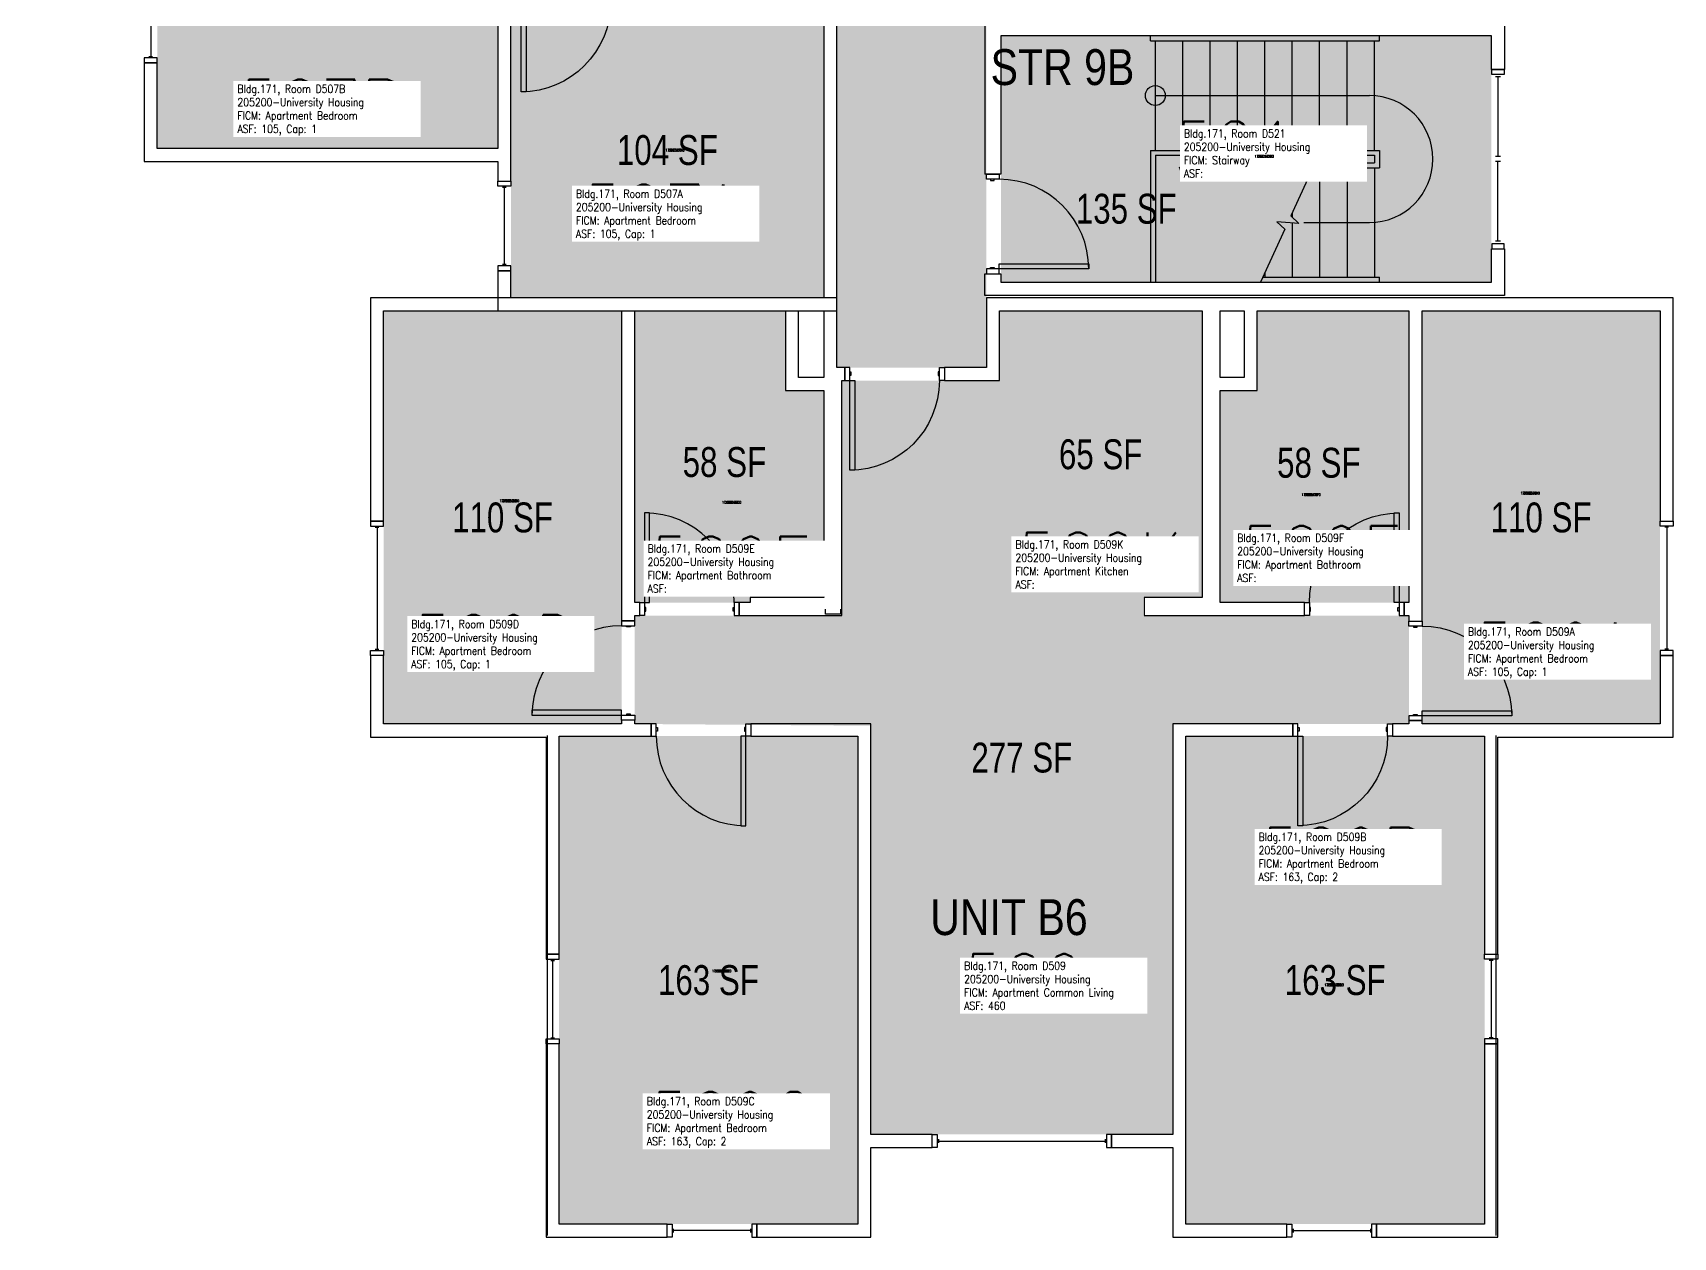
# Model space of a CAD drawing. Header units: inches. Extents: x -102 to 1651, y 245 to 1632.
# Drawn here: x 990 to 1649, y 245 to 729 of the extents above; entities that cross this region are included whole.
import ezdxf
from ezdxf.enums import TextEntityAlignment as Align

# ---------------------------------------------------------------- set-up
doc = ezdxf.new("R2010")
doc.units = ezdxf.units.IN
doc.header["$LTSCALE"] = 48
doc.header["$MEASUREMENT"] = 0
for name, color, linetype in [('A-DOOR', 2, 'Continuous'), ('A-FLOR', 3, 'Continuous'), ('A-GLAZ', 1, 'Continuous'), ('A-IDEN-RNUM', 7, 'Continuous'), ('A-IDEN-SNUM', 4, 'Continuous'), ('A-IDEN-VNUM', 4, 'Continuous'), ('A-MISC', 1, 'Continuous'), ('A-WALL', 5, 'Continuous'), ('AREA-TEXT', 3, 'Continuous'), ('Rooms-Category-Color', 7, 'Continuous'), ('Rooms-College-Color', 7, 'Continuous'), ('Rooms-Department-Color', 7, 'Continuous'), ('Rooms-Division-Color', 7, 'Continuous'), ('Rooms-Information', 7, 'Continuous')]:
    doc.layers.add(name, color=color, linetype=linetype)
doc.styles.add('AREA', font='arial.ttf', dxfattribs={"width": 0.75, "height": 12})
doc.styles.add('DIMS', font='ARIALN.TTF')
doc.styles.add('ROOMSNUMBER', font='txt.shx', dxfattribs={"height": 0.03})
doc.styles.add('ROOMVNUMBER', font='simplex.shx', dxfattribs={"width": 0.85})
doc.styles.get("Standard").update_dxf_attribs({"font": 'ARIALN.TTF'})
doc.dimstyles.new('NBA 2004', dxfattribs={"dimscale": 128, "dimtxt": 0.125, "dimasz": 0.09375, "dimexe": 0.125, "dimexo": 0.125, "dimgap": 0.0625, "dimtad": 1, "dimdec": 3, "dimzin": 3, "dimdsep": 46, "dimlunit": 4, "dimtxsty": 'DIMS', "dimblk": 'ARCHTICK', "dimcen": 0.09375, "dimdle": 0.125, "dimclrd": 256, "dimclre": 256, "dimclrt": 2, "dimadec": 0, "dimazin": 0, "dimtfac": 0.75, "dimtdec": 3, "dimtmove": 2, "dimatfit": 2, "dimfxl": 0.125, "dimfrac": 2, "dimtolj": 1, "dimtzin": 0, "dimlwd": -1, "dimlwe": -1, "dimarcsym": 0})

# ---------------------------------------------------------------- blocks, each defined once
blk = doc.blocks.new('_ArchTick')
at = {"color": 0, "linetype": 'ByBlock', "const_width": 0.15}
blk.add_lwpolyline([(-0.5, -0.5), (0.5, 0.5)], dxfattribs=at)

msp = doc.modelspace()

# ---------------------------------------------------------------- hatches: boundary and pattern name
at = {"layer": 'Rooms-Category-Color', "true_color": 0xadadad}
for points in [[(989.63, 1349.75), (989.63, 1273.75), (996.12, 1273.75), (996.12, 1269.75), (1055.37, 1269.75), (1055.37, 1293.75), (1282.37, 1293.75), (1312.62, 1263.5), (1312.62, 1067.48), (1287.62, 1067.48), (1287.62, 985.16), (1312.62, 985.16), (1312.62, 594.37), (1372.62, 594.37), (1372.62, 1182.03), (1397.62, 1182.03), (1397.62, 1264.36), (1372.62, 1264.36), (1372.62, 1353.75), (1167.84, 1353.75), (1167.84, 1378.75), (1085.52, 1378.75), (1085.52, 1353.75), (996.12, 1353.75), (996.12, 1349.75), (989.63, 1349.75)], [(1378.5, 727.62), (1575.5, 727.62), (1575.5, 628.62), (1378.5, 628.62)]]:
    msp.add_hatch(color=253, dxfattribs=at).paths.add_polyline_path(points)
at = {"layer": 'Rooms-Category-Color', "true_color": 0x728ef3}
for points in [[(1176.38, 682.37), (1039.63, 682.37), (1039.63, 790), (1176.38, 790)], [(1307.38, 622.37), (1181.63, 622.37), (1181.63, 741.12), (1307.38, 741.12)], [(1130.5, 617.12), (1226.13, 617.12), (1226.13, 492.57), (1226.13, 451.25), (1130.5, 451.25)], [(1231.38, 617.12), (1231.38, 500), (1277.75, 500), (1277.75, 502), (1307.37, 502), (1307.37, 585.13), (1291.9, 585.13), (1291.9, 617.12)], [(1377.86, 617.12), (1459.23, 617.12), (1459.23, 502), (1377.86, 502)], [(1481.39, 617.12), (1542.38, 617.12), (1542.38, 500), (1466.5, 500), (1466.5, 585.13), (1481.39, 585.13)], [(1547.63, 617.12), (1643.25, 617.12), (1643.25, 451.25), (1547.63, 451.25)], [(1447.48, 286.38), (1326.25, 286.38), (1326.25, 450.51), (1231.38, 451.25), (1231.38, 494.75), (1314.6, 494.75), (1314.62, 589.13), (1377.88, 589.13), (1377.86, 502), (1435.48, 502), (1435.48, 494.75), (1542.36, 494.75), (1542.38, 451.25), (1447.5, 451.25)], [(1201.02, 446.38), (1321, 446.38), (1321, 250.38), (1201.02, 250.38)], [(1452.75, 446.38), (1572.75, 446.33), (1572.75, 250.42), (1452.75, 250.47)]]:
    msp.add_hatch(color=171, dxfattribs=at).paths.add_polyline_path(points)
at = {"layer": 'Rooms-College-Color', "true_color": 0xadadad}
for points in [[(989.63, 1349.75), (989.63, 1273.75), (996.12, 1273.75), (996.12, 1269.75), (1055.37, 1269.75), (1055.37, 1293.75), (1282.37, 1293.75), (1312.62, 1263.5), (1312.62, 1067.48), (1287.62, 1067.48), (1287.62, 985.16), (1312.62, 985.16), (1312.62, 594.37), (1372.62, 594.37), (1372.62, 1182.03), (1397.62, 1182.03), (1397.62, 1264.36), (1372.62, 1264.36), (1372.62, 1353.75), (1167.84, 1353.75), (1167.84, 1378.75), (1085.52, 1378.75), (1085.52, 1353.75), (996.12, 1353.75), (996.12, 1349.75), (989.63, 1349.75)], [(1176.38, 682.37), (1039.63, 682.37), (1039.63, 790), (1176.38, 790)], [(1307.38, 622.37), (1181.63, 622.37), (1181.63, 741.12), (1307.38, 741.12)], [(1378.5, 727.62), (1575.5, 727.62), (1575.5, 628.62), (1378.5, 628.62)], [(1130.5, 617.12), (1226.13, 617.12), (1226.13, 492.57), (1226.13, 451.25), (1130.5, 451.25)], [(1231.38, 617.12), (1231.38, 500), (1277.75, 500), (1277.75, 502), (1307.37, 502), (1307.37, 585.13), (1291.9, 585.13), (1291.9, 617.12)], [(1377.86, 617.12), (1459.23, 617.12), (1459.23, 502), (1377.86, 502)], [(1481.39, 617.12), (1542.38, 617.12), (1542.38, 500), (1466.5, 500), (1466.5, 585.13), (1481.39, 585.13)], [(1547.63, 617.12), (1643.25, 617.12), (1643.25, 451.25), (1547.63, 451.25)], [(1447.48, 286.38), (1326.25, 286.38), (1326.25, 450.51), (1231.38, 451.25), (1231.38, 494.75), (1314.6, 494.75), (1314.62, 589.13), (1377.88, 589.13), (1377.86, 502), (1435.48, 502), (1435.48, 494.75), (1542.36, 494.75), (1542.38, 451.25), (1447.5, 451.25)], [(1201.02, 446.38), (1321, 446.38), (1321, 250.38), (1201.02, 250.38)], [(1452.75, 446.38), (1572.75, 446.33), (1572.75, 250.42), (1452.75, 250.47)]]:
    msp.add_hatch(color=253, dxfattribs=at).paths.add_polyline_path(points)
at = {"layer": 'Rooms-Department-Color', "true_color": 0xacacac}
for points in [[(989.63, 1349.75), (989.63, 1273.75), (996.12, 1273.75), (996.12, 1269.75), (1055.37, 1269.75), (1055.37, 1293.75), (1282.37, 1293.75), (1312.62, 1263.5), (1312.62, 1067.48), (1287.62, 1067.48), (1287.62, 985.16), (1312.62, 985.16), (1312.62, 594.37), (1372.62, 594.37), (1372.62, 1182.03), (1397.62, 1182.03), (1397.62, 1264.36), (1372.62, 1264.36), (1372.62, 1353.75), (1167.84, 1353.75), (1167.84, 1378.75), (1085.52, 1378.75), (1085.52, 1353.75), (996.12, 1353.75), (996.12, 1349.75), (989.63, 1349.75)], [(1378.5, 727.62), (1575.5, 727.62), (1575.5, 628.62), (1378.5, 628.62)]]:
    msp.add_hatch(color=253, dxfattribs=at).paths.add_polyline_path(points)
at = {"layer": 'Rooms-Department-Color', "true_color": 0x604aed}
for points in [[(1176.38, 682.37), (1039.63, 682.37), (1039.63, 790), (1176.38, 790)], [(1307.38, 622.37), (1181.63, 622.37), (1181.63, 741.12), (1307.38, 741.12)], [(1130.5, 617.12), (1226.13, 617.12), (1226.13, 492.57), (1226.13, 451.25), (1130.5, 451.25)], [(1231.38, 617.12), (1231.38, 500), (1277.75, 500), (1277.75, 502), (1307.37, 502), (1307.37, 585.13), (1291.9, 585.13), (1291.9, 617.12)], [(1377.86, 617.12), (1459.23, 617.12), (1459.23, 502), (1377.86, 502)], [(1481.39, 617.12), (1542.38, 617.12), (1542.38, 500), (1466.5, 500), (1466.5, 585.13), (1481.39, 585.13)], [(1547.63, 617.12), (1643.25, 617.12), (1643.25, 451.25), (1547.63, 451.25)], [(1447.48, 286.38), (1326.25, 286.38), (1326.25, 450.51), (1231.38, 451.25), (1231.38, 494.75), (1314.6, 494.75), (1314.62, 589.13), (1377.88, 589.13), (1377.86, 502), (1435.48, 502), (1435.48, 494.75), (1542.36, 494.75), (1542.38, 451.25), (1447.5, 451.25)], [(1201.02, 446.38), (1321, 446.38), (1321, 250.38), (1201.02, 250.38)], [(1452.75, 446.38), (1572.75, 446.33), (1572.75, 250.42), (1452.75, 250.47)]]:
    msp.add_hatch(color=173, dxfattribs=at).paths.add_polyline_path(points)
at = {"layer": 'Rooms-Division-Color', "true_color": 0xadadad}
for points in [[(989.63, 1349.75), (989.63, 1273.75), (996.12, 1273.75), (996.12, 1269.75), (1055.37, 1269.75), (1055.37, 1293.75), (1282.37, 1293.75), (1312.62, 1263.5), (1312.62, 1067.48), (1287.62, 1067.48), (1287.62, 985.16), (1312.62, 985.16), (1312.62, 594.37), (1372.62, 594.37), (1372.62, 1182.03), (1397.62, 1182.03), (1397.62, 1264.36), (1372.62, 1264.36), (1372.62, 1353.75), (1167.84, 1353.75), (1167.84, 1378.75), (1085.52, 1378.75), (1085.52, 1353.75), (996.12, 1353.75), (996.12, 1349.75), (989.63, 1349.75)], [(1378.5, 727.62), (1575.5, 727.62), (1575.5, 628.62), (1378.5, 628.62)]]:
    msp.add_hatch(color=253, dxfattribs=at).paths.add_polyline_path(points)
at = {"layer": 'Rooms-Division-Color', "true_color": 0x604aed}
for points in [[(1176.38, 682.37), (1039.63, 682.37), (1039.63, 790), (1176.38, 790)], [(1307.38, 622.37), (1181.63, 622.37), (1181.63, 741.12), (1307.38, 741.12)], [(1130.5, 617.12), (1226.13, 617.12), (1226.13, 492.57), (1226.13, 451.25), (1130.5, 451.25)], [(1231.38, 617.12), (1231.38, 500), (1277.75, 500), (1277.75, 502), (1307.37, 502), (1307.37, 585.13), (1291.9, 585.13), (1291.9, 617.12)], [(1377.86, 617.12), (1459.23, 617.12), (1459.23, 502), (1377.86, 502)], [(1481.39, 617.12), (1542.38, 617.12), (1542.38, 500), (1466.5, 500), (1466.5, 585.13), (1481.39, 585.13)], [(1547.63, 617.12), (1643.25, 617.12), (1643.25, 451.25), (1547.63, 451.25)], [(1447.48, 286.38), (1326.25, 286.38), (1326.25, 450.51), (1231.38, 451.25), (1231.38, 494.75), (1314.6, 494.75), (1314.62, 589.13), (1377.88, 589.13), (1377.86, 502), (1435.48, 502), (1435.48, 494.75), (1542.36, 494.75), (1542.38, 451.25), (1447.5, 451.25)], [(1201.02, 446.38), (1321, 446.38), (1321, 250.38), (1201.02, 250.38)], [(1452.75, 446.38), (1572.75, 446.33), (1572.75, 250.42), (1452.75, 250.47)]]:
    msp.add_hatch(color=173, dxfattribs=at).paths.add_polyline_path(points)

# ---------------------------------------------------------------- linework, layer by layer
at = {"layer": 'A-DOOR'}
for points in [[(1185.75, 741.12), (1187.75, 741.12), (1187.75, 705.12), (1185.75, 705.12)], [(1372.75, 670), (1372.75, 672), (1377.75, 672), (1377.75, 670)], [(1374.25, 670), (1374.25, 669.5), (1375.75, 669.5), (1375.75, 670)], [(1372.75, 634), (1372.75, 632), (1377.75, 632), (1377.75, 634)], [(1374.25, 634), (1374.25, 634.5), (1375.75, 634.5), (1375.75, 634)], [(1377.75, 634), (1377.75, 636), (1413.75, 636), (1413.75, 634)], [(1317.75, 594.37), (1315.75, 594.37), (1315.75, 589.13), (1317.75, 589.13)], [(1353.75, 594.37), (1355.75, 594.37), (1355.75, 589.13), (1353.75, 589.13)], [(1317.75, 592.63), (1318.25, 592.63), (1318.25, 591.13), (1317.75, 591.13)], [(1317.75, 589.13), (1319.75, 589.13), (1319.75, 553.13), (1317.75, 553.13)], [(1353.75, 592.63), (1353.25, 592.63), (1353.25, 591.13), (1353.75, 591.13)], [(1235.38, 500), (1237.38, 500), (1237.38, 536), (1235.38, 536)], [(1538.38, 500), (1536.38, 500), (1536.38, 536), (1538.38, 536)], [(1235.38, 494.75), (1233.38, 494.75), (1233.38, 500), (1235.38, 500)], [(1235.38, 496.5), (1235.88, 496.5), (1235.88, 498), (1235.38, 498)], [(1271.38, 496.5), (1270.88, 496.5), (1270.88, 498), (1271.38, 498)], [(1271.38, 494.75), (1273.38, 494.75), (1273.38, 500), (1271.38, 500)], [(1502.38, 494.75), (1500.38, 494.75), (1500.38, 500), (1502.38, 500)], [(1502.38, 496.5), (1502.88, 496.5), (1502.88, 498), (1502.38, 498)], [(1538.38, 496.5), (1537.88, 496.5), (1537.88, 498), (1538.38, 498)], [(1538.38, 494.75), (1540.38, 494.75), (1540.38, 500), (1538.38, 500)], [(1231.38, 490.72), (1231.38, 492.72), (1226.13, 492.72), (1226.13, 490.72)], [(1229.63, 490.72), (1229.63, 490.22), (1228.13, 490.22), (1228.13, 490.72)], [(1542.38, 490.57), (1542.38, 492.57), (1547.63, 492.57), (1547.63, 490.57)], [(1544.13, 490.57), (1544.13, 490.07), (1545.63, 490.07), (1545.63, 490.57)], [(1226.13, 454.72), (1226.13, 456.72), (1190.13, 456.72), (1190.13, 454.72)], [(1231.38, 454.72), (1231.38, 452.72), (1226.13, 452.72), (1226.13, 454.72)], [(1229.63, 454.72), (1229.63, 455.22), (1228.13, 455.22), (1228.13, 454.72)], [(1544.13, 454.57), (1544.13, 455.07), (1545.63, 455.07), (1545.63, 454.57)], [(1547.63, 454.57), (1547.63, 456.57), (1583.63, 456.57), (1583.63, 454.57)], [(1240.02, 451.25), (1238.02, 451.25), (1238.02, 446.38), (1240.02, 446.38)], [(1240.02, 449.88), (1240.52, 449.88), (1240.52, 448.38), (1240.02, 448.38)], [(1276.02, 449.88), (1275.52, 449.88), (1275.52, 448.38), (1276.02, 448.38)], [(1276.02, 451.25), (1278.02, 451.25), (1278.02, 446.38), (1276.02, 446.38)], [(1497.75, 451.25), (1495.75, 451.25), (1495.75, 446.38), (1497.75, 446.38)], [(1497.75, 449.88), (1498.25, 449.88), (1498.25, 448.38), (1497.75, 448.38)], [(1533.75, 449.88), (1533.25, 449.88), (1533.25, 448.38), (1533.75, 448.38)], [(1533.75, 451.25), (1535.75, 451.25), (1535.75, 446.38), (1533.75, 446.38)], [(1542.38, 454.57), (1542.38, 452.57), (1547.63, 452.57), (1547.63, 454.57)], [(1276.02, 446.38), (1274.02, 446.38), (1274.02, 410.38), (1276.02, 410.38)], [(1497.75, 446.38), (1499.75, 446.38), (1499.75, 410.38), (1497.75, 410.38)]]:
    msp.add_lwpolyline(points, close=True, dxfattribs=at)
at = {"layer": 'A-DOOR', "extrusion": (0, 0, -1)}
for centre, start, end in [((-1185.75, 741.12), 180, 270), ((-1317.75, 589.13), 180, 270), ((-1538.38, 500), 0, 90), ((-1547.63, 454.57), 90, 180), ((-1497.75, 446.38), 180, 270)]:
    msp.add_arc(centre, 36, start, end, dxfattribs=at)
at = {"layer": 'A-DOOR'}
for centre, start, end in [((1377.75, 634), 0, 90), ((1235.38, 500), 0, 90), ((1226.13, 454.72), 90, 180), ((1276.02, 446.38), 180, 270)]:
    msp.add_arc(centre, 36, start, end, dxfattribs=at)
at = {"layer": 'A-FLOR'}
for p, q in [((1438.5, 725.62), (1438.5, 727.62)), ((1438.5, 725.62), (1530.5, 725.62)), ((1440.5, 681.62), (1440.5, 725.62)), ((1451.5, 681.62), (1451.5, 725.62)), ((1462.5, 681.62), (1462.5, 725.62)), ((1473.5, 681.62), (1473.5, 725.62)), ((1484.5, 681.62), (1484.5, 725.62)), ((1495.5, 681.62), (1495.5, 725.62)), ((1506.5, 681.62), (1506.5, 725.62)), ((1517.5, 681.62), (1517.5, 725.62)), ((1528.5, 681.62), (1528.5, 725.62)), ((1530.5, 725.62), (1530.5, 727.62)), ((1440.5, 703.62), (1526.5, 703.62)), ((1438.5, 681.62), (1530.5, 681.62)), ((1438.5, 681.62), (1438.5, 628.62)), ((1440.5, 679.62), (1440.5, 628.62)), ((1440.5, 679.62), (1528.5, 679.62)), ((1528.5, 679.62), (1528.5, 676.62)), ((1530.5, 681.62), (1530.5, 674.62)), ((1503.72, 674.62), (1530.5, 674.62)), ((1504.63, 676.62), (1528.5, 676.62)), ((1506.5, 674.62), (1506.5, 630.62)), ((1517.5, 674.62), (1517.5, 630.62)), ((1528.5, 674.62), (1528.5, 630.62)), ((1495.5, 656.58), (1495.5, 654.81)), ((1495.5, 652.49), (1495.5, 630.62)), ((1483.68, 630.62), (1530.5, 630.62)), ((1484.5, 632.43), (1484.5, 630.62)), ((1530.5, 628.62), (1530.5, 630.62))]:
    msp.add_line(p, q, dxfattribs=at)
msp.add_lwpolyline([(1504.63, 676.62), (1494.93, 655.36), (1498.07, 652.3), (1489.32, 652.96), (1492.46, 649.9), (1482.77, 628.62)], dxfattribs=at)
msp.add_circle((1440.5, 703.62), 4, dxfattribs=at)
msp.add_arc((1526.5, 678.12), 25.5, 270, 90, dxfattribs=at)
at = {"layer": 'A-GLAZ'}
for p, q in [((1037, 768.22), (1037, 719.22)), ((1037.75, 719.22), (1036.25, 719.22)), ((1579.12, 711.12), (1577.12, 711.12)), ((1578.12, 711.12), (1578.12, 679.12)), ((1579.12, 679.12), (1577.12, 679.12)), ((1579.12, 677.12), (1577.12, 677.12)), ((1578.12, 645.12), (1578.12, 677.12)), ((1179.75, 666.76), (1178.25, 666.76)), ((1179, 666.76), (1179, 635.76)), ((1579.12, 645.12), (1577.12, 645.12)), ((1179.75, 635.76), (1178.25, 635.76)), ((1127.13, 530.22), (1128.63, 530.22)), ((1127.88, 530.22), (1127.88, 481.22)), ((1646.63, 530.22), (1645.13, 530.22)), ((1645.88, 530.22), (1645.88, 481.22)), ((1127.13, 481.22), (1128.63, 481.22)), ((1646.63, 481.22), (1645.13, 481.22)), ((1197.64, 356.25), (1199.14, 356.25)), ((1198.39, 356.25), (1198.39, 325.25)), ((1576.13, 356.25), (1574.63, 356.25)), ((1575.38, 356.25), (1575.38, 325.25)), ((1197.64, 325.25), (1199.14, 325.25)), ((1576.13, 325.25), (1574.63, 325.25)), ((1353.38, 284.5), (1353.38, 283)), ((1353.38, 283.75), (1420.38, 283.75)), ((1420.38, 284.5), (1420.38, 283)), ((1246.89, 248.5), (1246.89, 247)), ((1277.89, 247.75), (1246.89, 247.75)), ((1277.89, 248.5), (1277.89, 247)), ((1495.88, 248.5), (1495.88, 247)), ((1495.88, 247.75), (1526.88, 247.75)), ((1526.88, 248.5), (1526.88, 247))]:
    msp.add_line(p, q, dxfattribs=at)
for points in [[(1034.38, 718.72), (1034.38, 716.72), (1039.63, 716.72), (1039.63, 718.72)], [(1575.62, 712.12), (1575.62, 714.12), (1580.62, 714.12), (1580.62, 712.12)], [(1176.38, 667.26), (1176.38, 669.26), (1181.63, 669.26), (1181.63, 667.26)], [(1575.62, 644.12), (1575.62, 642.12), (1580.62, 642.12), (1580.62, 644.12)], [(1176.38, 635.26), (1176.38, 633.26), (1181.63, 633.26), (1181.63, 635.26)], [(1130.5, 530.72), (1130.5, 532.72), (1125.25, 532.72), (1125.25, 530.72)], [(1643.25, 530.72), (1643.25, 532.72), (1648.5, 532.72), (1648.5, 530.72)], [(1130.5, 480.72), (1130.5, 478.72), (1125.25, 478.72), (1125.25, 480.72)], [(1643.25, 480.72), (1643.25, 478.72), (1648.5, 478.72), (1648.5, 480.72)], [(1201.02, 356.75), (1201.02, 358.75), (1195.77, 358.75), (1195.77, 356.75)], [(1572.75, 356.75), (1572.75, 358.75), (1578, 358.75), (1578, 356.75)], [(1201.02, 324.75), (1201.02, 322.75), (1195.77, 322.75), (1195.77, 324.75)], [(1572.75, 324.75), (1572.75, 322.75), (1578, 322.75), (1578, 324.75)], [(1352.88, 281.13), (1350.88, 281.13), (1350.88, 286.38), (1352.88, 286.38)], [(1420.88, 281.13), (1422.88, 281.13), (1422.88, 286.38), (1420.88, 286.38)], [(1246.39, 245.13), (1244.39, 245.13), (1244.39, 250.38), (1246.39, 250.38)], [(1278.39, 245.13), (1280.39, 245.13), (1280.39, 250.38), (1278.39, 250.38)], [(1495.38, 245.13), (1493.38, 245.13), (1493.38, 250.38), (1495.38, 250.38)], [(1527.38, 245.13), (1529.38, 245.13), (1529.38, 250.38), (1527.38, 250.38)]]:
    msp.add_lwpolyline(points, close=True, dxfattribs=at)
at = {"layer": 'A-WALL'}
for p, q in [((1176.38, 748.37), (1176.38, 682.37)), ((1312.62, 617.12), (1312.62, 745.75)), ((1181.63, 677.75), (1181.63, 741.12)), ((1307.38, 741.12), (1307.38, 622.37)), ((1372, 738.87), (1372, 672)), ((1580.75, 732.87), (1580.75, 714.12)), ((1575.5, 727.62), (1378.5, 727.62)), ((1378.5, 727.62), (1378.5, 672)), ((1575.5, 714.12), (1575.5, 727.62)), ((1034.38, 716.72), (1034.38, 677.12)), ((1039.63, 716.72), (1034.38, 716.72)), ((1039.63, 682.37), (1039.63, 716.72)), ((1580.75, 714.12), (1575.5, 714.12)), ((1176.38, 682.37), (1039.63, 682.37)), ((1034.38, 677.12), (1176.38, 677.12)), ((1176.38, 677.12), (1176.38, 669.26)), ((1181.63, 669.26), (1181.63, 677.75)), ((1176.38, 669.26), (1181.63, 669.26)), ((1378.5, 672), (1372, 672)), ((1575.5, 628.62), (1575.5, 642.12)), ((1575.5, 642.12), (1580.75, 642.12)), ((1580.75, 642.12), (1580.75, 623.38)), ((1176.38, 633.26), (1176.38, 617.12)), ((1181.63, 633.26), (1176.38, 633.26)), ((1181.63, 622.37), (1181.63, 633.26)), ((1372, 632), (1378.5, 632)), ((1372, 623.38), (1372, 632)), ((1378.5, 632), (1378.5, 628.62)), ((1378.5, 628.62), (1575.5, 628.62)), ((1312.62, 622.37), (1125.25, 622.37)), ((1125.25, 622.37), (1125.25, 532.72)), ((1307.38, 622.37), (1181.63, 622.37)), ((1312.62, 594.37), (1312.62, 622.37)), ((1580.75, 623.38), (1372, 623.38)), ((1648.5, 622.37), (1372.62, 622.37)), ((1372.62, 622.37), (1372.62, 594.37)), ((1648.5, 532.72), (1648.5, 622.37)), ((1130.5, 617.12), (1226.13, 617.12)), ((1130.5, 532.72), (1130.5, 617.12)), ((1176.38, 617.12), (1312.62, 617.12)), ((1226.13, 617.12), (1226.13, 492.72)), ((1231.38, 617.12), (1291.9, 617.12)), ((1231.38, 500), (1231.38, 617.12)), ((1291.9, 617.12), (1291.9, 585.13)), ((1297.15, 617.12), (1307.38, 617.12)), ((1297.15, 590.38), (1297.15, 617.12)), ((1307.38, 617.12), (1307.38, 590.38)), ((1377.88, 617.12), (1459.25, 617.12)), ((1377.88, 589.13), (1377.88, 617.12)), ((1459.25, 617.12), (1459.25, 502)), ((1466.5, 617.12), (1476.14, 617.12)), ((1466.5, 590.38), (1466.5, 617.12)), ((1476.14, 617.12), (1476.14, 590.38)), ((1481.39, 617.12), (1542.38, 617.12)), ((1481.39, 585.13), (1481.39, 617.12)), ((1542.38, 617.12), (1542.38, 500)), ((1547.63, 617.12), (1643.25, 617.12)), ((1547.63, 492.57), (1547.63, 617.12)), ((1643.25, 617.12), (1643.25, 532.72)), ((1315.75, 594.37), (1312.62, 594.37)), ((1315.75, 589.13), (1315.75, 594.37)), ((1372.62, 594.37), (1355.75, 594.37)), ((1355.75, 594.37), (1355.75, 589.13)), ((1307.38, 590.38), (1297.15, 590.38)), ((1314.62, 589.13), (1315.75, 589.13)), ((1314.62, 494.75), (1314.62, 589.13)), ((1355.75, 589.13), (1377.88, 589.13)), ((1476.14, 590.38), (1466.5, 590.38)), ((1291.9, 585.13), (1307.37, 585.13)), ((1307.37, 585.13), (1307.37, 502)), ((1466.5, 500), (1466.5, 585.13)), ((1466.5, 585.13), (1481.39, 585.13)), ((1125.25, 532.72), (1130.5, 532.72)), ((1643.25, 532.72), (1648.5, 532.72)), ((1307.37, 502), (1277.75, 502)), ((1277.75, 502), (1277.75, 500)), ((1459.25, 502), (1436, 502)), ((1436, 502), (1436, 494.75)), ((1233.38, 500), (1231.38, 500)), ((1231.38, 492.72), (1231.38, 494.75)), ((1231.38, 494.75), (1233.38, 494.75)), ((1233.38, 494.75), (1233.38, 500)), ((1277.75, 500), (1273.38, 500)), ((1273.38, 500), (1273.38, 494.75)), ((1273.38, 494.75), (1280.12, 494.75)), ((1280.12, 494.75), (1314.62, 494.75)), ((1308, 495.38), (1308, 497.38)), ((1313.99, 495.38), (1308, 495.38)), ((1313.99, 497.38), (1313.99, 495.38)), ((1436, 494.75), (1463.75, 494.75)), ((1463.75, 494.75), (1500.38, 494.75)), ((1500.38, 500), (1466.5, 500)), ((1500.38, 494.75), (1500.38, 500)), ((1542.38, 500), (1540.38, 500)), ((1540.38, 500), (1540.38, 494.75)), ((1540.38, 494.75), (1542.38, 494.75)), ((1542.38, 494.75), (1542.38, 492.57)), ((1226.13, 492.72), (1231.38, 492.72)), ((1542.38, 492.57), (1547.63, 492.57)), ((1125.25, 478.72), (1125.25, 446)), ((1130.5, 478.72), (1125.25, 478.72)), ((1130.5, 451.25), (1130.5, 478.72)), ((1648.5, 478.72), (1643.25, 478.72)), ((1643.25, 478.72), (1643.25, 451.25)), ((1648.5, 446), (1648.5, 478.72)), ((1196.38, 451.25), (1130.5, 451.25)), ((1226.13, 451.25), (1196.38, 451.25)), ((1231.38, 452.72), (1226.13, 452.72)), ((1226.13, 452.72), (1226.13, 451.25)), ((1231.38, 451.25), (1231.38, 452.72)), ((1238.02, 451.25), (1231.38, 451.25)), ((1238.02, 446.38), (1238.02, 451.25)), ((1326.27, 451.25), (1278.02, 451.25)), ((1278.02, 451.25), (1278.02, 446.38)), ((1326.27, 286.38), (1326.27, 451.25)), ((1495.75, 451.25), (1447.5, 451.25)), ((1447.5, 451.25), (1447.5, 286.38)), ((1495.75, 446.38), (1495.75, 451.25)), ((1542.38, 451.25), (1535.75, 451.25)), ((1535.75, 451.25), (1535.75, 446.38)), ((1542.38, 452.57), (1542.38, 451.25)), ((1547.63, 452.57), (1542.38, 452.57)), ((1547.63, 451.25), (1547.63, 452.57)), ((1577.38, 451.25), (1547.63, 451.25)), ((1643.25, 451.25), (1577.38, 451.25)), ((1125.25, 446), (1195.77, 446)), ((1195.77, 446), (1195.77, 358.75)), ((1196.39, 245.75), (1196.39, 446.63)), ((1201.02, 358.75), (1201.02, 446.38)), ((1201.02, 446.38), (1238.02, 446.38)), ((1278.02, 446.38), (1321.02, 446.38)), ((1321.02, 446.38), (1321.02, 250.38)), ((1452.75, 446.38), (1495.75, 446.38)), ((1452.75, 250.38), (1452.75, 446.38)), ((1535.75, 446.38), (1572.75, 446.38)), ((1572.75, 446.38), (1572.75, 358.75)), ((1577.38, 245.75), (1577.38, 446.63)), ((1578, 358.75), (1578, 446)), ((1578, 446), (1648.5, 446)), ((1195.77, 358.75), (1201.02, 358.75)), ((1572.75, 358.75), (1578, 358.75)), ((1195.77, 322.75), (1195.77, 245.13)), ((1201.02, 322.75), (1195.77, 322.75)), ((1201.02, 250.38), (1201.02, 322.75)), ((1578, 322.75), (1572.75, 322.75)), ((1572.75, 322.75), (1572.75, 250.38)), ((1578, 245.13), (1578, 322.75)), ((1350.88, 286.38), (1326.27, 286.38)), ((1350.88, 281.13), (1350.88, 286.38)), ((1447.5, 286.38), (1422.88, 286.38)), ((1422.88, 286.38), (1422.88, 281.13)), ((1326.27, 281.13), (1350.88, 281.13)), ((1326.27, 245.13), (1326.27, 281.13)), ((1422.88, 281.13), (1447.5, 281.13)), ((1447.5, 281.13), (1447.5, 245.13)), ((1244.39, 250.38), (1201.02, 250.38)), ((1244.39, 245.13), (1244.39, 250.38)), ((1321.02, 250.38), (1280.39, 250.38)), ((1280.39, 250.38), (1280.39, 245.13)), ((1493.38, 250.38), (1452.75, 250.38)), ((1493.38, 245.13), (1493.38, 250.38)), ((1572.75, 250.38), (1529.38, 250.38)), ((1529.38, 250.38), (1529.38, 245.13)), ((1195.77, 245.13), (1244.39, 245.13)), ((1280.39, 245.13), (1326.27, 245.13)), ((1447.5, 245.13), (1493.38, 245.13)), ((1529.38, 245.13), (1578, 245.13))]:
    msp.add_line(p, q, dxfattribs=at)

# ---------------------------------------------------------------- texts
at = {"layer": 'A-IDEN-RNUM', "style": 'ROOMSNUMBER', "width": 0.85}
for s, p in [('0507-A0', (1247.57, 681.7)), ('0521-00', (1484.22, 679.23)), ('0509-D0', (1181.05, 540.85)), ('0509-E0', (1270.32, 540.23)), ('0509-F0', (1503.05, 543.31)), ('0509-A0', (1591.09, 543.92)), ('0509-K0', (1405.6, 517.25)), ('0509-C0', (1266.33, 352)), ('0509-00', (1390.76, 345.3)), ('0509-B0', (1512.28, 346.45))]:
    msp.add_text(s, height=1, dxfattribs=at).set_placement(p, align=Align.MIDDLE_CENTER)
at = {"layer": 'A-IDEN-SNUM', "style": 'ROOMSNUMBER', "width": 0.85}
for s, p in [('1710D507A0', (1247.57, 681.7)), ('1710D52100', (1484.22, 679.23)), ('1710D509D0', (1181.05, 540.85)), ('1710D509E0', (1270.32, 540.23)), ('1710D509F0', (1503.05, 543.31)), ('1710D509A0', (1591.09, 543.92)), ('1710D509K0', (1405.6, 517.25)), ('1710D509C0', (1266.33, 352)), ('1710D50900', (1390.76, 345.3)), ('1710D509B0', (1512.28, 346.45))]:
    msp.add_text(s, height=1, dxfattribs=at).set_placement(p, align=Align.MIDDLE_CENTER)
at = {"layer": 'A-IDEN-VNUM', "style": 'ROOMVNUMBER', "width": 0.85}
for s, p in [('507B', (1105.5, 698.8)), ('521', (1472.44, 681.95)), ('507A', (1242.39, 656.67)), ('509K', (1418.03, 516.93)), ('509F', (1506.62, 519.52)), ('509E', (1269.79, 515.24)), ('509D', (1175.32, 483.86)), ('509A', (1600.65, 480.81)), ('509B', (1515.66, 398.38)), ('509', (1387.84, 347.72)), ('509C', (1270.39, 292.23))]:
    msp.add_text(s, height=22.5, dxfattribs=at).set_placement(p, align=Align.MIDDLE_CENTER)
at = {"layer": 'A-MISC'}
for s, p in [('STR 9B', (1403.2, 707.85)), ('UNIT B6', (1381.7, 366.47))]:
    msp.add_text(s, height=14.4, dxfattribs=at).set_placement(p, align=Align.CENTER)
at = {"layer": 'AREA-TEXT', "style": 'AREA', "width": 0.75}
for s, p in [('104 SF', (1244.5, 681.75)), ('135 SF', (1428.83, 658.17)), ('58 SF', (1267.41, 556.45)), ('65 SF', (1418.54, 559.56)), ('58 SF', (1506.17, 556.15)), ('110 SF', (1178.31, 534.19)), ('110 SF', (1595.44, 534.19)), ('277 SF', (1386.88, 437.75)), ('163 SF', (1261.01, 348.38)), ('163 SF', (1512.75, 348.4))]:
    msp.add_text(s, height=12, dxfattribs=at).set_placement(p, align=Align.MIDDLE_CENTER)

# ---------------------------------------------------------------- leaders
at = {"layer": 'A-FLOR'}
msp.add_leader([(1500.21, 652.63), (1526.5, 652.63)], dimstyle='NBA 2004', override={"dimscale": 96, "dimasz": 0.09375, "dimgap": 0.0625, "dimtad": 0}, dxfattribs=at)

# ---------------------------------------------------------------- next in the draw order: texts
at = {"layer": 'Rooms-Information', "char_height": 3.2143, "width": 72, "attachment_point": 7, "style": 'ROOMVNUMBER', "bg_fill": 3, "box_fill_scale": 1.5, "bg_fill_color": 256, "bg_fill_true_color": 13158600, "bg_fill_transparency": 0}
for s, insert in [('Bldg.171, Room D507B^M^J205200-University Housing^M^JFICM: Apartment Bedroom^M^JASF: 105, Cap: 1', (1071.8, 687.55)), ('Bldg.171, Room D521^M^J205200-University Housing^M^JFICM: Stairway^M^JASF: ', (1451.95, 670.7)), ('Bldg.171, Room D507A^M^J205200-University Housing^M^JFICM: Apartment Bedroom^M^JASF: 105, Cap: 1', (1207.78, 645.42)), ('Bldg.171, Room D509F^M^J205200-University Housing^M^JFICM: Apartment Bathroom^M^JASF: ', (1473.38, 508.27)), ('Bldg.171, Room D509E^M^J205200-University Housing^M^JFICM: Apartment Bathroom^M^JASF: ', (1236.55, 503.99)), ('Bldg.171, Room D509K^M^J205200-University Housing^M^JFICM: Apartment Kitchen^M^JASF: ', (1384.33, 505.68)), ('Bldg.171, Room D509D^M^J205200-University Housing^M^JFICM: Apartment Bedroom^M^JASF: 105, Cap: 1', (1141.62, 472.61)), ('Bldg.171, Room D509A^M^J205200-University Housing^M^JFICM: Apartment Bedroom^M^JASF: 105, Cap: 1', (1566.04, 469.56)), ('Bldg.171, Room D509B^M^J205200-University Housing^M^JFICM: Apartment Bedroom^M^JASF: 163, Cap: 2', (1481.96, 387.13)), ('Bldg.171, Room D509^M^J205200-University Housing^M^JFICM: Apartment Common Living^M^JASF: 460', (1363.7, 336.47)), ('Bldg.171, Room D509C^M^J205200-University Housing^M^JFICM: Apartment Bedroom^M^JASF: 163, Cap: 2', (1236.24, 280.98))]:
    msp.add_mtext(s, dxfattribs=dict(at, insert=insert))

doc.saveas('drawing.dxf')
